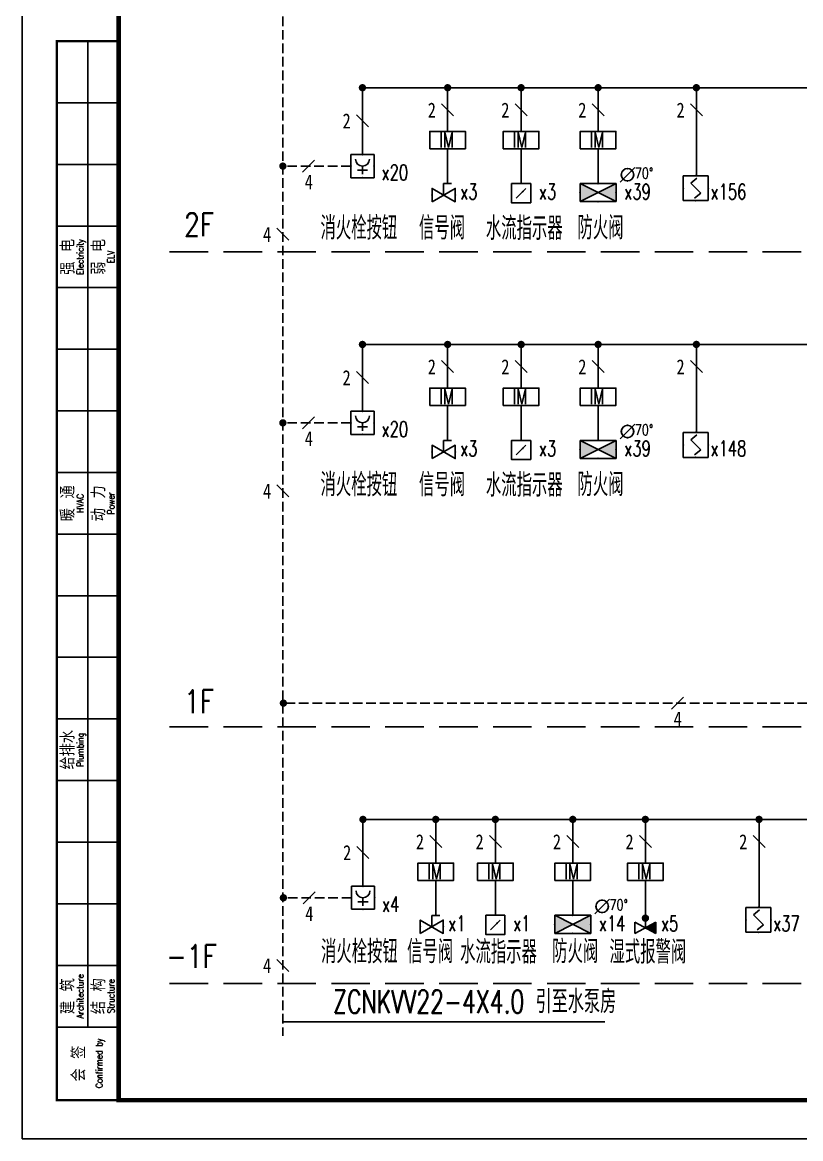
# Model space of a CAD drawing. Extents: x 913510 to 997610, y -270398 to 254224.
# Drawn here: x 913510 to 933724, y -200143 to -171153 of the extents above; entities that cross this region are included whole.
import ezdxf
from ezdxf.enums import TextEntityAlignment as Align

# ---------------------------------------------------------------- set-up
doc = ezdxf.new("R2010")
doc.units = 0
doc.header["$LTSCALE"] = 1000
doc.header["$MEASUREMENT"] = 0
doc.linetypes.add('DASH', pattern=[0.35, 0.25, -0.1])
for name, color, linetype in [('0A', 7, 'Continuous'), ('DIM-照明', 3, 'Continuous'), ('EQUIP', 3, 'Continuous'), ('EQUIP-消防', 3, 'Continuous'), ('SM', 2, 'Continuous'), ('TEL_TEXT', 7, 'Continuous'), ('WIRE-4', 6, 'Continuous'), ('图框', 139, 'Continuous'), ('电气', 2, 'Continuous'), ('电气标注', 61, 'Continuous'), ('电气说明', 2, 'Continuous'), ('线路', 6, 'Continuous')]:
    doc.layers.add(name, color=color, linetype=linetype)
doc.styles.add('_TEL_DIM', font='SIMPLEX', dxfattribs={"width": 0.8, "height": 3.5, "bigfont": 'HZTXT'})
doc.styles.add('hzd', font='simplex.shx', dxfattribs={"width": 0.8, "bigfont": 'hztxt.shx'})
doc.styles.add('HZTXT', font='tj-romans1.shx', dxfattribs={"width": 0.6, "bigfont": 'hztxt.shx'})
doc.styles.get("Standard").update_dxf_attribs({"font": 'simhei.ttf'})
doc.styles.add('tjhztxt', font='tjromans.shx', dxfattribs={"bigfont": 'tjhztxt.shx'})
doc.styles.add('TKZ2_tjkts.shx', font='tjromant.shx', dxfattribs={"bigfont": 'tjkts.shx'})

# ---------------------------------------------------------------- blocks, each defined once
blk = doc.blocks.new('$TelecSys$00000014')
blk.add_line((0.4, 0.4), (-0.4, -0.4))
at = {"width": 0.8}
blk.add_attdef('N', text='', height=1, dxfattribs=at).set_placement((-0.017, 1.056), align=Align.MIDDLE)
blk = doc.blocks.new('$equip$00001598')
for p, q in [((-0.5, 0), (-0.5, -1)), ((0.5, 0), (-0.5, 0)), ((0.5, -1), (0.5, 0)), ((-0.2, -0.3), (0.05, -0.1)), ((0, -0.5), (-0.2, -0.3)), ((0.2, -0.7), (-0.05, -0.9)), ((0, -0.5), (0.2, -0.7)), ((-0.5, -1), (0.5, -1))]:
    blk.add_line(p, q)
for p in [(0, 0), (-0.5, -0.5), (0.5, -0.5), (0, -1)]:
    blk.add_point(p)
at = {"flags": 9}
blk.add_attdef('A', (0, 0), '', height=0.00002, dxfattribs=at)
blk.add_attdef('B', text='', height=0.4, dxfattribs=at).set_placement((0.784, -0.7), align=Align.MIDDLE_CENTER)
blk = doc.blocks.new('$equip$00001712')
for p, q in [((-0.5, 1), (-0.5, 0)), ((0.5, 1), (-0.5, 1)), ((0.5, 0), (0.5, 1)), ((0, 0.5), (0, 0.15)), ((-0.5, 0), (0.5, 0)), ((-0.219, 0.331), (0.222, 0.331))]:
    blk.add_line(p, q)
blk.add_arc((0, 0.8), 0.3, 180, 0)
for p in [(0, 1), (-0.5, 0.5), (0.5, 0.5), (0, 0)]:
    blk.add_point(p)
at = {"flags": 1}
for tag, height, p in [('B', 0.4, (0.726, 0.302)), ('A', 0.00002, (0, 0))]:
    blk.add_attdef(tag, text='', height=height, dxfattribs=at).set_placement(p, align=Align.MIDDLE_CENTER)
blk = doc.blocks.new('$equip$00001644')
blk.add_line((-0.589, -1.089), (0.589, 0.089))
blk.add_circle((0, -0.5), 0.5)
for p in [(0, 0), (-0.5, -0.5), (0.5, -0.5), (0, -1)]:
    blk.add_point(p)
at = {"style": 'hzd', "width": 0.8}
blk.add_text('70%%d', height=0.8333, dxfattribs=at).set_placement((0.579, -0.789))
at = {"flags": 9}
blk.add_attdef('A', (0, 0), '', height=0.00002, dxfattribs=at)
blk.add_attdef('B', text='', height=0.4, dxfattribs=at).set_placement((2.43, -0.641), align=Align.MIDDLE_CENTER)
blk = doc.blocks.new('$equip$00001917')
for p, q in [((0.65, 0.325), (-0.65, 0.325)), ((0.65, 0.325), (-0.65, -0.325)), ((-0.65, 0.325), (0.65, -0.325)), ((-0.65, 0.325), (-0.65, -0.325)), ((0.65, -0.325), (0.65, 0.325)), ((-0.65, -0.325), (0.65, -0.325))]:
    blk.add_line(p, q)
for p in [(-0.65, 0), (0, 0.325), (0.65, 0), (0, -0.325)]:
    blk.add_point(p)
for points in [[(-0.65, 0.325), (0, 0), (-0.65, -0.325)], [(0.65, 0.325), (0, 0), (0.65, -0.325)]]:
    blk.add_solid(points)
at = {"layer": 'TEL_TEXT', "style": '_TEL_DIM', "flags": 1}
blk.add_attdef('A', text='', height=0.00002, dxfattribs=at).set_placement((0, 0), align=Align.MIDDLE_CENTER)
blk = doc.blocks.new('_LINKPT1')
at = {"color": 0}
blk.add_line((0, 0), (0, 0), dxfattribs=at)
blk = doc.blocks.new('3S2OQ2I8')
for p, q in [((-0.5, 0.5), (0.5, 0.5)), ((-0.5, -0.5), (-0.5, 0.5)), ((-0.25, -0.25), (0.25, 0.25)), ((0.5, 0.5), (0.5, -0.5)), ((0.5, -0.5), (-0.5, -0.5))]:
    blk.add_line(p, q)
at = {"const_width": 0.04, "flags": 128}
blk.add_lwpolyline([(-0.5, -0.5), (-0.5, 0.5), (0.5, 0.5), (0.5, -0.5)], close=True, dxfattribs=at)
blk.add_solid([(0.25, 0.25), (0.021, 0.097), (0.097, 0.029)])
at = {"xscale": 0.002, "yscale": 0.002, "zscale": 0.002}
for p in [(-0.5, 0), (0, 0.5), (0.5, 0), (0, -0.5)]:
    blk.add_blockref('_LINKPT1', p, dxfattribs=at)
at = {"flags": 9}
blk.add_attdef('A', (0, 0), '', height=0.00002, dxfattribs=at)
blk = doc.blocks.new('$VALVE$00000437')
for p in [(0, 0), (87, 124)]:
    blk.add_line(p, (0, 124))
blk.add_lwpolyline([(-125, -72), (125, 72), (125, -72), (-125, 72)], close=True)
for p in [(-125, 0), (125, 0)]:
    blk.add_point(p)
blk = doc.blocks.new('_I83UBB')
at = {"color": 0}
for p, q in [((-0.55, -0.3), (-0.55, 0.3)), ((0.55, 0.3), (-0.55, -0.3)), ((-0.55, 0.3), (0.55, -0.3)), ((0, 0), (0, 0.35)), ((0.55, -0.3), (0.55, 0.3))]:
    blk.add_line(p, q, dxfattribs=at)
blk.add_circle((0, 0.5), 0.15, dxfattribs=at)
for points in [[(-0.075, 0.63), (0.075, 0.63), (-0.13, 0.575), (0.13, 0.575)], [(0, 0.65), (0, 0.65), (-0.075, 0.63), (0.075, 0.63)], [(-0.13, 0.575), (0.13, 0.575), (-0.15, 0.5), (0.15, 0.5)], [(-0.13, 0.425), (0.13, 0.425), (-0.15, 0.5), (0.15, 0.5)], [(-0.075, 0.37), (0.075, 0.37), (-0.13, 0.425), (0.13, 0.425)], [(0, 0.35), (0, 0.35), (-0.075, 0.37), (0.075, 0.37)], [(0.55, 0.3), (0.55, -0.3), (0, 0)]]:
    blk.add_solid(points, dxfattribs=at)
at = {"color": 0, "xscale": 0.002, "yscale": 0.002, "zscale": 0.002}
for p in [(0, 0.65), (-0.55, 0), (0, 0), (0.55, 0)]:
    blk.add_blockref('_LINKPT1', p, dxfattribs=at)
at = {"color": 0, "width": 0.8, "flags": 9}
blk.add_attdef('A', (0, 0), '', height=0.00002, dxfattribs=at)
blk = doc.blocks.new('TJAD_TK_A1')
at = {"color": 0}
for p, q in [((517.38, 385.45), (517.38, 641.45)), ((509.38, 625.45), (525.38, 625.45)), ((509.38, 609.45), (525.38, 609.45)), ((509.38, 593.45), (525.38, 593.45)), ((509.38, 577.45), (525.38, 577.45)), ((509.38, 561.45), (525.38, 561.45)), ((509.38, 545.45), (525.38, 545.45)), ((509.38, 529.45), (525.38, 529.45)), ((509.38, 513.45), (525.38, 513.45)), ((509.38, 497.45), (525.38, 497.45)), ((509.38, 481.45), (525.38, 481.45)), ((509.38, 465.45), (525.38, 465.45)), ((509.38, 449.45), (525.38, 449.45)), ((509.38, 433.45), (525.38, 433.45)), ((509.38, 417.45), (525.38, 417.45)), ((509.38, 401.45), (525.38, 401.45)), ((517.38, 401.45), (517.38, 385.45)), ((509.38, 385.45), (525.38, 385.45))]:
    blk.add_line(p, q, dxfattribs=at)
at = {"layer": '图框', "color": 0}
for q in [(500.38, 950.45), (1341.38, 356.45)]:
    blk.add_line((500.38, 356.45), q, dxfattribs=at)
at = {"layer": '图框', "color": 0, "const_width": 1.2}
blk.add_lwpolyline([(1331.38, 940.45), (525.38, 940.45), (525.38, 366.45), (1331.38, 366.45)], close=True, dxfattribs=at)
at = {"layer": '图框', "color": 0, "const_width": 0.6}
blk.add_lwpolyline([(525.38, 366.45), (509.38, 366.45), (509.38, 641.45), (525.38, 641.45)], dxfattribs=at)
at = {"color": 0, "style": 'TKZ2_tjkts.shx'}
for s, p in [('强 电', (512.17, 585.45)), ('弱 电', (520.17, 585.45)), ('暖 通', (512.17, 521.45)), ('动 力', (520.17, 521.45)), ('给排水', (512.17, 457.45)), ('建 筑', (512.17, 393.45)), ('结 构', (520.17, 393.45)), ('会 签', (515, 375.95))]:
    blk.add_text(s, height=3.6, rotation=90, dxfattribs=at).set_placement(p, align=Align.MIDDLE_CENTER)
at = {"color": 0, "style": 'TKZ2_tjkts.shx', "width": 0.8}
for s, p in [('Electricity', (515.4, 585.45)), ('ELV', (523.4, 585.45)), ('HVAC', (515.4, 521.45)), ('Power', (523.4, 521.45)), ('Plumbing', (515.4, 457.45)), ('Architecture', (515.4, 393.45)), ('Structure', (523.4, 393.45)), ('Confirmed by', (520.33, 376.06))]:
    blk.add_text(s, height=1.8, rotation=90, dxfattribs=at).set_placement(p, align=Align.MIDDLE_CENTER)

msp = doc.modelspace()

# ---------------------------------------------------------------- linework, layer by layer
at = {"layer": 'SM', "color": 3}
msp.add_line((928641, -197109, 11), (920277, -197109, 11), dxfattribs=at)
at = {"layer": 'WIRE-4', "color": 6, "linetype": 'DASH'}
for p, q in [((920277, -154903, 132), (920277, -197476, 10)), ((922043, -174887, 339), (920277, -174887, 339)), ((922043, -181554, 339), (920277, -181554, 339)), ((958393, -188833, 264), (920277, -188833, 264)), ((922056, -193887, 132), (920290, -193887, 132))]:
    msp.add_line(p, q, dxfattribs=at)
at = {"layer": 'WIRE-4', "color": 6}
for p, q in [((948055, -172852, 132), (922343, -172851, 339)), ((922343, -174587, 339), (922343, -172851, 339)), ((924555, -172851, 339), (924555, -173984, 339)), ((926464, -172851, 339), (926464, -173984, 339)), ((928464, -172851, 339), (928464, -173984, 339)), ((931015, -175136, 339), (931015, -172851, 339)), ((924555, -174434, 339), (924555, -175342, 339)), ((926464, -174434, 339), (926464, -175342, 339)), ((928464, -174434, 339), (928464, -175342, 339)), ((948055, -179519, 132), (922343, -179518, 339)), ((922343, -181254, 339), (922343, -179518, 339)), ((924555, -179518, 339), (924555, -180651, 339)), ((926464, -179518, 339), (926464, -180651, 339)), ((928464, -179518, 339), (928464, -180651, 339)), ((931015, -181802, 339), (931015, -179518, 339)), ((924555, -181101, 339), (924555, -182009, 339)), ((926464, -181101, 339), (926464, -182009, 339)), ((928464, -181101, 339), (928464, -182009, 339)), ((948055, -191852, 132), (922356, -191852, 132)), ((922356, -193587, 132), (922356, -191852, 132)), ((924246, -191852, 132), (924246, -192985, 132)), ((925795, -191852, 132), (925795, -192985, 132)), ((927805, -191852, 132), (927805, -192985, 132)), ((929690, -191852, 132), (929690, -192985, 132)), ((932643, -194136, 132), (932643, -191852, 132)), ((924246, -193435, 132), (924246, -194343, 132)), ((925795, -193435, 132), (925795, -194343, 132)), ((927805, -193435, 132), (927805, -194343, 132)), ((929690, -193435, 132), (929690, -194343, 132))]:
    msp.add_line(p, q, dxfattribs=at)
at = {"layer": '电气', "elevation": 264}
for points in [[(924093, -174434), (925018, -174434), (925018, -173984), (924093, -173984)], [(926001, -174434), (926927, -174434), (926927, -173984), (926001, -173984)], [(928001, -174434), (928926, -174434), (928926, -173984), (928001, -173984)], [(924093, -181101), (925018, -181101), (925018, -180651), (924093, -180651)], [(926001, -181101), (926927, -181101), (926927, -180651), (926001, -180651)], [(928001, -181101), (928926, -181101), (928926, -180651), (928001, -180651)], [(923784, -193435), (924709, -193435), (924709, -192985), (923784, -192985)], [(925332, -193435), (926258, -193435), (926258, -192985), (925332, -192985)], [(927343, -193435), (928268, -193435), (928268, -192985), (927343, -192985)], [(929227, -193435), (930153, -193435), (930153, -192985), (929227, -192985)]]:
    msp.add_lwpolyline(points, close=True, dxfattribs=at)
at = {"layer": '电气标注', "color": 2, "const_width": 94.5}
for points, elevation in [([(922295, -172851, 1), (922391, -172851, 1)], 264), ([(924508, -172851, 1), (924603, -172851, 1)], 264), ([(926416, -172851, 1), (926512, -172851, 1)], 264), ([(928416, -172851, 1), (928511, -172851, 1)], 264), ([(930967, -172851, 1), (931063, -172851, 1)], 264), ([(920229, -174887, 1), (920324, -174887, 1)], 264), ([(922295, -179518, 1), (922391, -179518, 1)], 264), ([(924508, -179518, 1), (924603, -179518, 1)], 264), ([(926416, -179518, 1), (926512, -179518, 1)], 264), ([(928416, -179518, 1), (928511, -179518, 1)], 264), ([(930967, -179518, 1), (931063, -179518, 1)], 264), ([(920229, -181554, 1), (920324, -181554, 1)], 264), ([(920242, -188833, 1), (920338, -188833, 1)], 396), ([(922309, -191852, 1), (922404, -191852, 1)], 264), ([(924199, -191852, 1), (924294, -191852, 1)], 264), ([(925747, -191852, 1), (925843, -191852, 1)], 264), ([(927758, -191852, 1), (927853, -191852, 1)], 264), ([(929642, -191852, 1), (929738, -191852, 1)], 264), ([(932595, -191852, 1), (932691, -191852, 1)], 264), ([(920242, -193887, 1), (920338, -193887, 1)], 264)]:
    msp.add_lwpolyline(points, format="xyb", close=True, dxfattribs=dict(at, elevation=elevation))
at = {"layer": '线路', "color": 0, "linetype": 'DASH', "ltscale": 4}
for p, q in [((961736, -177114, 264), (917245, -177114, 264)), ((961736, -189448, 264), (917245, -189448, 264)), ((961736, -196114, 248), (917245, -196114, 264))]:
    msp.add_line(p, q, dxfattribs=at)

# ---------------------------------------------------------------- block references
at = {"layer": 'DIM-照明'}
ref = msp.add_blockref('$TelecSys$00000014', (924555, -173426, 471), dxfattribs=dict(at, xscale=388.7999999999689, yscale=388.7999999999689, zscale=388.8, rotation=90))
ref.add_attrib('N', '2', dxfattribs={"layer": '0', "height": 389, "width": 0.8}).set_placement((924145, -173432, 471), align=Align.MIDDLE)
ref = msp.add_blockref('$TelecSys$00000014', (926464, -173426, 471), dxfattribs=dict(at, xscale=388.7999999999689, yscale=388.7999999999689, zscale=388.8, rotation=90))
ref.add_attrib('N', '2', dxfattribs={"layer": '0', "height": 389, "width": 0.8}).set_placement((926054, -173432, 471), align=Align.MIDDLE)
ref = msp.add_blockref('$TelecSys$00000014', (928464, -173426, 471), dxfattribs=dict(at, xscale=388.7999999999689, yscale=388.7999999999689, zscale=388.8, rotation=90))
ref.add_attrib('N', '2', dxfattribs={"layer": '0', "height": 389, "width": 0.8}).set_placement((928053, -173432, 471), align=Align.MIDDLE)
ref = msp.add_blockref('$TelecSys$00000014', (931015, -173426, 471), dxfattribs=dict(at, xscale=388.7999999999689, yscale=388.7999999999689, zscale=388.8, rotation=90))
ref.add_attrib('N', '2', dxfattribs={"layer": '0', "height": 389, "width": 0.8}).set_placement((930604, -173432, 471), align=Align.MIDDLE)
ref = msp.add_blockref('$TelecSys$00000014', (922343, -173707, 471), dxfattribs=dict(at, xscale=388.7999999999689, yscale=388.7999999999689, zscale=388.8, rotation=90))
ref.add_attrib('N', '2', dxfattribs={"layer": '0', "height": 389, "width": 0.8}).set_placement((921932, -173714, 471), align=Align.MIDDLE)
ref = msp.add_blockref('$TelecSys$00000014', (920944, -174887, 471), dxfattribs=dict(at, xscale=388.7999999999689, yscale=388.7999999999689, zscale=388.8, rotation=180))
ref.add_attrib('N', '4', dxfattribs={"layer": '0', "height": 389, "width": 0.8}).set_placement((920950, -175297, 471), align=Align.MIDDLE)
ref = msp.add_blockref('$TelecSys$00000014', (920277, -176654, 471), dxfattribs=dict(at, xscale=388.7999999999689, yscale=388.7999999999689, zscale=388.8, rotation=90))
ref.add_attrib('N', '4', dxfattribs={"layer": '0', "height": 389, "width": 0.8}).set_placement((919866, -176661, 471), align=Align.MIDDLE)
ref = msp.add_blockref('$TelecSys$00000014', (924555, -180092, 471), dxfattribs=dict(at, xscale=388.7999999999689, yscale=388.7999999999689, zscale=388.8, rotation=90))
ref.add_attrib('N', '2', dxfattribs={"layer": '0', "height": 389, "width": 0.8}).set_placement((924145, -180099, 471), align=Align.MIDDLE)
ref = msp.add_blockref('$TelecSys$00000014', (926464, -180092, 471), dxfattribs=dict(at, xscale=388.7999999999689, yscale=388.7999999999689, zscale=388.8, rotation=90))
ref.add_attrib('N', '2', dxfattribs={"layer": '0', "height": 389, "width": 0.8}).set_placement((926054, -180099, 471), align=Align.MIDDLE)
ref = msp.add_blockref('$TelecSys$00000014', (928464, -180092, 471), dxfattribs=dict(at, xscale=388.7999999999689, yscale=388.7999999999689, zscale=388.8, rotation=90))
ref.add_attrib('N', '2', dxfattribs={"layer": '0', "height": 389, "width": 0.8}).set_placement((928053, -180099, 471), align=Align.MIDDLE)
ref = msp.add_blockref('$TelecSys$00000014', (931015, -180092, 471), dxfattribs=dict(at, xscale=388.7999999999689, yscale=388.7999999999689, zscale=388.8, rotation=90))
ref.add_attrib('N', '2', dxfattribs={"layer": '0', "height": 389, "width": 0.8}).set_placement((930604, -180099, 471), align=Align.MIDDLE)
ref = msp.add_blockref('$TelecSys$00000014', (922343, -180374, 471), dxfattribs=dict(at, xscale=388.7999999999689, yscale=388.7999999999689, zscale=388.8, rotation=90))
ref.add_attrib('N', '2', dxfattribs={"layer": '0', "height": 389, "width": 0.8}).set_placement((921932, -180381, 471), align=Align.MIDDLE)
ref = msp.add_blockref('$TelecSys$00000014', (920944, -181554, 471), dxfattribs=dict(at, xscale=388.7999999999689, yscale=388.7999999999689, zscale=388.8, rotation=180))
ref.add_attrib('N', '4', dxfattribs={"layer": '0', "height": 389, "width": 0.8}).set_placement((920950, -181964, 471), align=Align.MIDDLE)
ref = msp.add_blockref('$TelecSys$00000014', (920277, -183321, 471), dxfattribs=dict(at, xscale=388.7999999999689, yscale=388.7999999999689, zscale=388.8, rotation=90))
ref.add_attrib('N', '4', dxfattribs={"layer": '0', "height": 389, "width": 0.8}).set_placement((919866, -183328, 471), align=Align.MIDDLE)
ref = msp.add_blockref('$TelecSys$00000014', (930524, -188833, 264), dxfattribs=dict(at, xscale=388.7999999999689, yscale=388.7999999999689, zscale=388.8, rotation=180))
ref.add_attrib('N', '4', dxfattribs={"layer": '0', "height": 389, "width": 0.8}).set_placement((930531, -189243, 264), align=Align.MIDDLE)
ref = msp.add_blockref('$TelecSys$00000014', (924246, -192426, 264), dxfattribs=dict(at, xscale=388.7999999999689, yscale=388.7999999999689, zscale=388.8, rotation=90))
ref.add_attrib('N', '2', dxfattribs={"layer": '0', "height": 389, "width": 0.8}).set_placement((923836, -192433, 264), align=Align.MIDDLE)
ref = msp.add_blockref('$TelecSys$00000014', (925795, -192426, 264), dxfattribs=dict(at, xscale=388.7999999999689, yscale=388.7999999999689, zscale=388.8, rotation=90))
ref.add_attrib('N', '2', dxfattribs={"layer": '0', "height": 389, "width": 0.8}).set_placement((925385, -192433, 264), align=Align.MIDDLE)
ref = msp.add_blockref('$TelecSys$00000014', (927805, -192426, 264), dxfattribs=dict(at, xscale=388.7999999999689, yscale=388.7999999999689, zscale=388.8, rotation=90))
ref.add_attrib('N', '2', dxfattribs={"layer": '0', "height": 389, "width": 0.8}).set_placement((927395, -192433, 264), align=Align.MIDDLE)
ref = msp.add_blockref('$TelecSys$00000014', (929690, -192426, 264), dxfattribs=dict(at, xscale=388.7999999999689, yscale=388.7999999999689, zscale=388.8, rotation=90))
ref.add_attrib('N', '2', dxfattribs={"layer": '0', "height": 389, "width": 0.8}).set_placement((929280, -192433, 264), align=Align.MIDDLE)
ref = msp.add_blockref('$TelecSys$00000014', (932643, -192426, 264), dxfattribs=dict(at, xscale=388.7999999999689, yscale=388.7999999999689, zscale=388.8, rotation=90))
ref.add_attrib('N', '2', dxfattribs={"layer": '0', "height": 389, "width": 0.8}).set_placement((932232, -192433, 264), align=Align.MIDDLE)
ref = msp.add_blockref('$TelecSys$00000014', (922356, -192708, 264), dxfattribs=dict(at, xscale=388.7999999999689, yscale=388.7999999999689, zscale=388.8, rotation=90))
ref.add_attrib('N', '2', dxfattribs={"layer": '0', "height": 389, "width": 0.8}).set_placement((921946, -192714, 264), align=Align.MIDDLE)
ref = msp.add_blockref('$TelecSys$00000014', (920957, -193887, 264), dxfattribs=dict(at, xscale=388.7999999999689, yscale=388.7999999999689, zscale=388.8, rotation=180))
ref.add_attrib('N', '4', dxfattribs={"layer": '0', "height": 389, "width": 0.8}).set_placement((920964, -194298, 264), align=Align.MIDDLE)
ref = msp.add_blockref('$TelecSys$00000014', (920277, -195644, -115), dxfattribs=dict(at, xscale=388.7999999999689, yscale=388.7999999999689, zscale=388.8, rotation=90))
ref.add_attrib('N', '4', dxfattribs={"layer": '0', "height": 389, "width": 0.8}).set_placement((919866, -195650, -115), align=Align.MIDDLE)
at = {"layer": 'EQUIP', "xscale": -2.400000000062088, "yscale": -2.400000000023283, "zscale": 2.399999999999996, "rotation": 180}
for p in [(924451, -175640, 339), (924451, -182307, 339), (924142, -194641, 132)]:
    msp.add_blockref('$VALVE$00000437', p, dxfattribs=at)
at = {"layer": 'EQUIP', "xscale": 500, "yscale": 500, "zscale": 500}
for name, p in [('3S2OQ2I8', (926464, -175592, 339)), ('3S2OQ2I8', (926464, -182259, 339)), ('3S2OQ2I8', (925795, -194593, 132)), ('_I83UBB', (929690, -194668, 132))]:
    msp.add_blockref(name, p, dxfattribs=at)
at = {"layer": 'EQUIP-消防'}
for name, p, xscale, yscale, zscale in [('$equip$00001712', (922343, -175187, 471), 600, 600, 600), ('$equip$00001644', (929226, -174949, 471), 324, 324, 324), ('$equip$00001917', (928464, -175576, 471), 720, 720, 720), ('$equip$00001598', (930998, -175136, 471), 648, 648, 648), ('$equip$00001712', (922343, -181854, 471), 600, 600, 600), ('$equip$00001644', (929226, -181615, 471), 324, 324, 324), ('$equip$00001917', (928464, -182243, 471), 720, 720, 720), ('$equip$00001598', (930998, -181802, 471), 648, 648, 648), ('$equip$00001712', (922356, -194187, 264), 600, 600, 600), ('$equip$00001644', (928568, -193949, 264), 324, 324, 324), ('$equip$00001598', (932626, -194136, 264), 648, 648, 648), ('$equip$00001917', (927805, -194577, 264), 720, 720, 720)]:
    msp.add_blockref(name, p, dxfattribs=dict(at, xscale=xscale, yscale=yscale, zscale=zscale))
at = {"layer": '图框', "xscale": 100, "yscale": 100, "zscale": 100}
msp.add_blockref('TJAD_TK_A1', (863472, -235788), dxfattribs=at)

# ---------------------------------------------------------------- texts
at = {"layer": '0A', "color": 7, "style": 'HZTXT', "width": 0.8}
for s, p in [('2F', (917709, -176706, 264)), ('1F', (917709, -189091, 264)), ('-1F', (917246, -195706, 264))]:
    msp.add_text(s, height=600, dxfattribs=at).set_placement(p)
at = {"layer": 'SM', "color": 3, "style": 'HZTXT', "width": 0.7}
msp.add_text('ZCNKVV22-4X4.0 引至水泵房', height=600, dxfattribs=at).set_placement((921581, -196884, 11))
at = {"layer": '电气标注', "width": 0.7}
for s, style, p in [('IM', 'HZTXT', (924336, -174407, 471)), ('IM', 'HZTXT', (926245, -174407, 471)), ('IM', 'HZTXT', (928244, -174407, 471)), ('x20', 'tjhztxt', (922845, -175251, 471)), ('x3', 'tjhztxt', (924887, -175751, 339)), ('x3', 'tjhztxt', (926932, -175751, 339)), ('x39', 'tjhztxt', (929149, -175751, 471)), ('x156', 'tjhztxt', (931390, -175751, 471)), ('IM', 'HZTXT', (924336, -181073, 471)), ('IM', 'HZTXT', (926245, -181073, 471)), ('IM', 'HZTXT', (928244, -181073, 471)), ('x20', 'tjhztxt', (922845, -181918, 471)), ('x3', 'tjhztxt', (924887, -182418, 339)), ('x3', 'tjhztxt', (926931, -182418, 339)), ('x39', 'tjhztxt', (929149, -182418, 471)), ('x148', 'tjhztxt', (931390, -182418, 471)), ('IM', 'HZTXT', (924027, -193407, 264)), ('IM', 'HZTXT', (925576, -193407, 264)), ('IM', 'HZTXT', (927586, -193407, 264)), ('IM', 'HZTXT', (929471, -193407, 264)), ('x4', 'tjhztxt', (922858, -194252, 264)), ('x1', 'tjhztxt', (924578, -194752, 132)), ('x1', 'tjhztxt', (926262, -194752, 132)), ('x14', 'tjhztxt', (928491, -194752, 264)), ('x5', 'tjhztxt', (930102, -194752, 264)), ('x37', 'tjhztxt', (933018, -194752, 264))]:
    msp.add_text(s, height=400, dxfattribs=dict(at, style=style)).set_placement(p)
at = {"layer": '电气说明', "style": 'tjhztxt', "width": 0.7}
for s, p in [('消火栓按钮', (921253, -176794, 471)), ('信号阀', (923810, -176794, 471)), ('水流指示器', (925548, -176804, 471)), ('防火阀', (927927, -176790, 471)), ('消火栓按钮', (921253, -183461, 471)), ('信号阀', (923810, -183461, 471)), ('水流指示器', (925548, -183470, 471)), ('防火阀', (927927, -183456, 471)), ('消火栓按钮', (921266, -195587, 264)), ('信号阀', (923502, -195587, 264)), ('水流指示器', (924879, -195596, 264)), ('防火阀', (927269, -195582, 264)), ('湿式报警阀', (928758, -195596, 264))]:
    msp.add_text(s, height=600, dxfattribs=at).set_placement(p)

doc.saveas('drawing.dxf')
